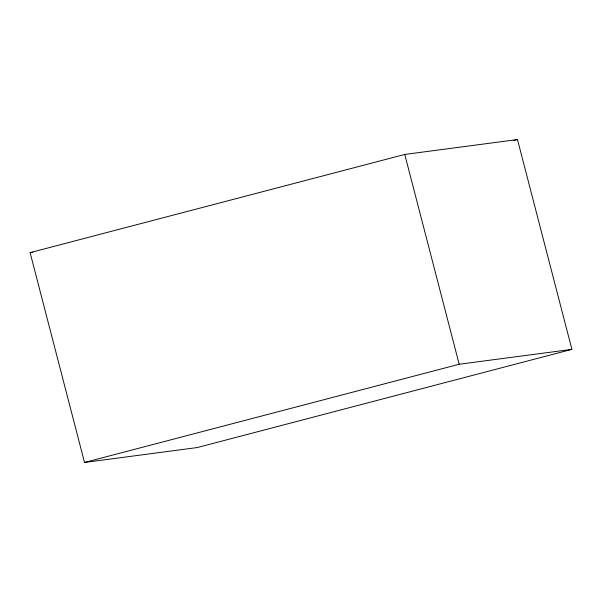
<?xml version="1.0" encoding="UTF-8"?>
<svg xmlns="http://www.w3.org/2000/svg" width="602" height="602" viewBox="0 0 602 602"><rect width="100%" height="100%" fill="white"/><g stroke="black" fill="none" stroke-linecap="round" stroke-linejoin="round"><path stroke-width="0.9" d="M30.1 252.637L404.762 154.443L517.479 139.544L571.9 349.363L197.238 447.557L84.521 462.456L30.1 252.637L32.892 252.268M513.837 140.499L517.479 139.544M84.521 462.456L459.183 364.255L571.9 349.363M404.762 154.443L459.183 364.255"/></g></svg>
